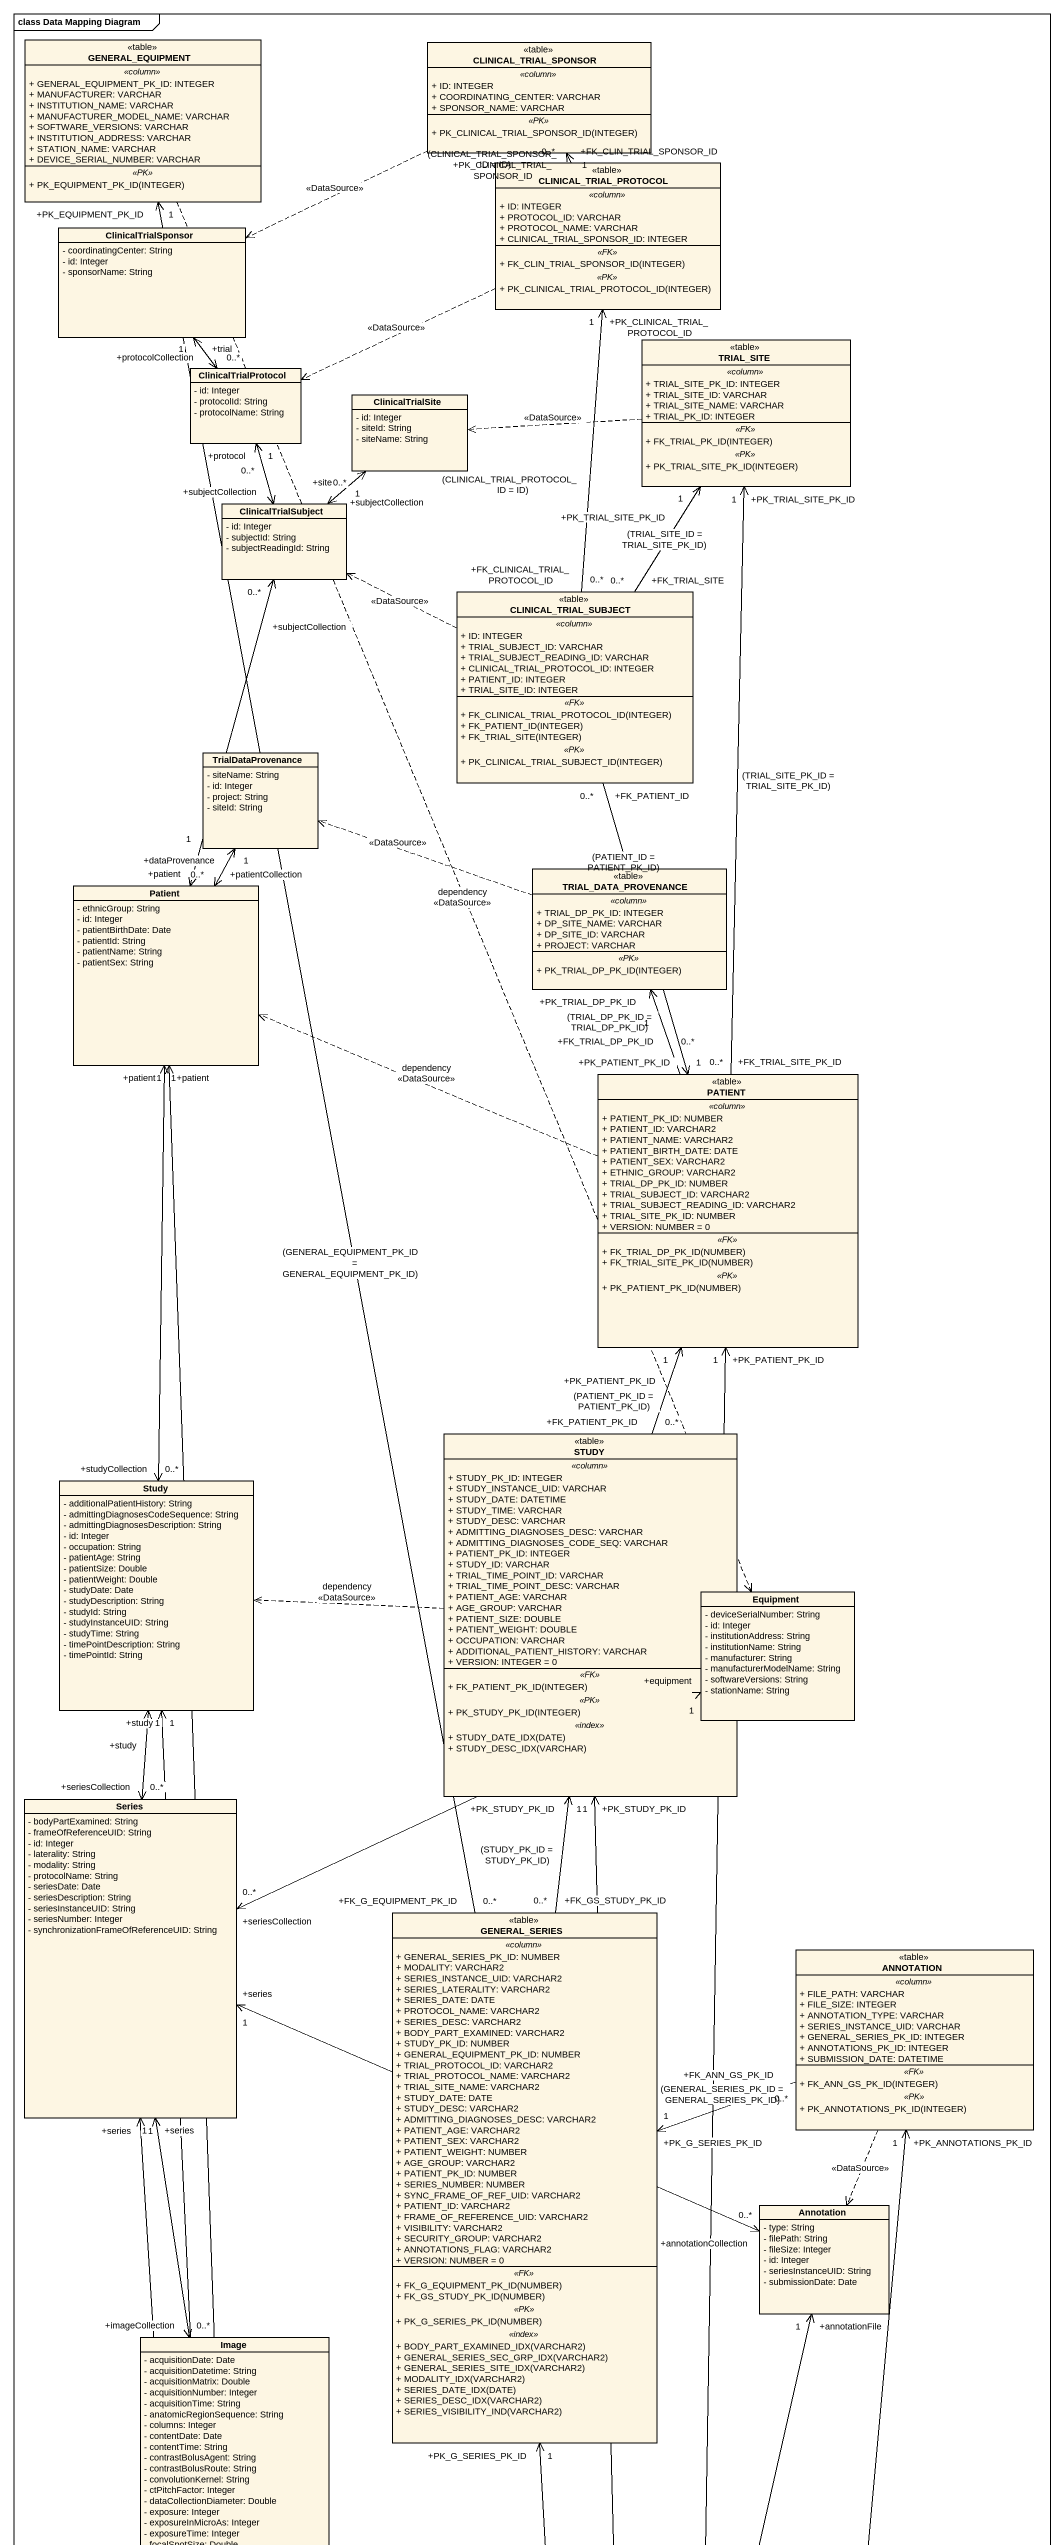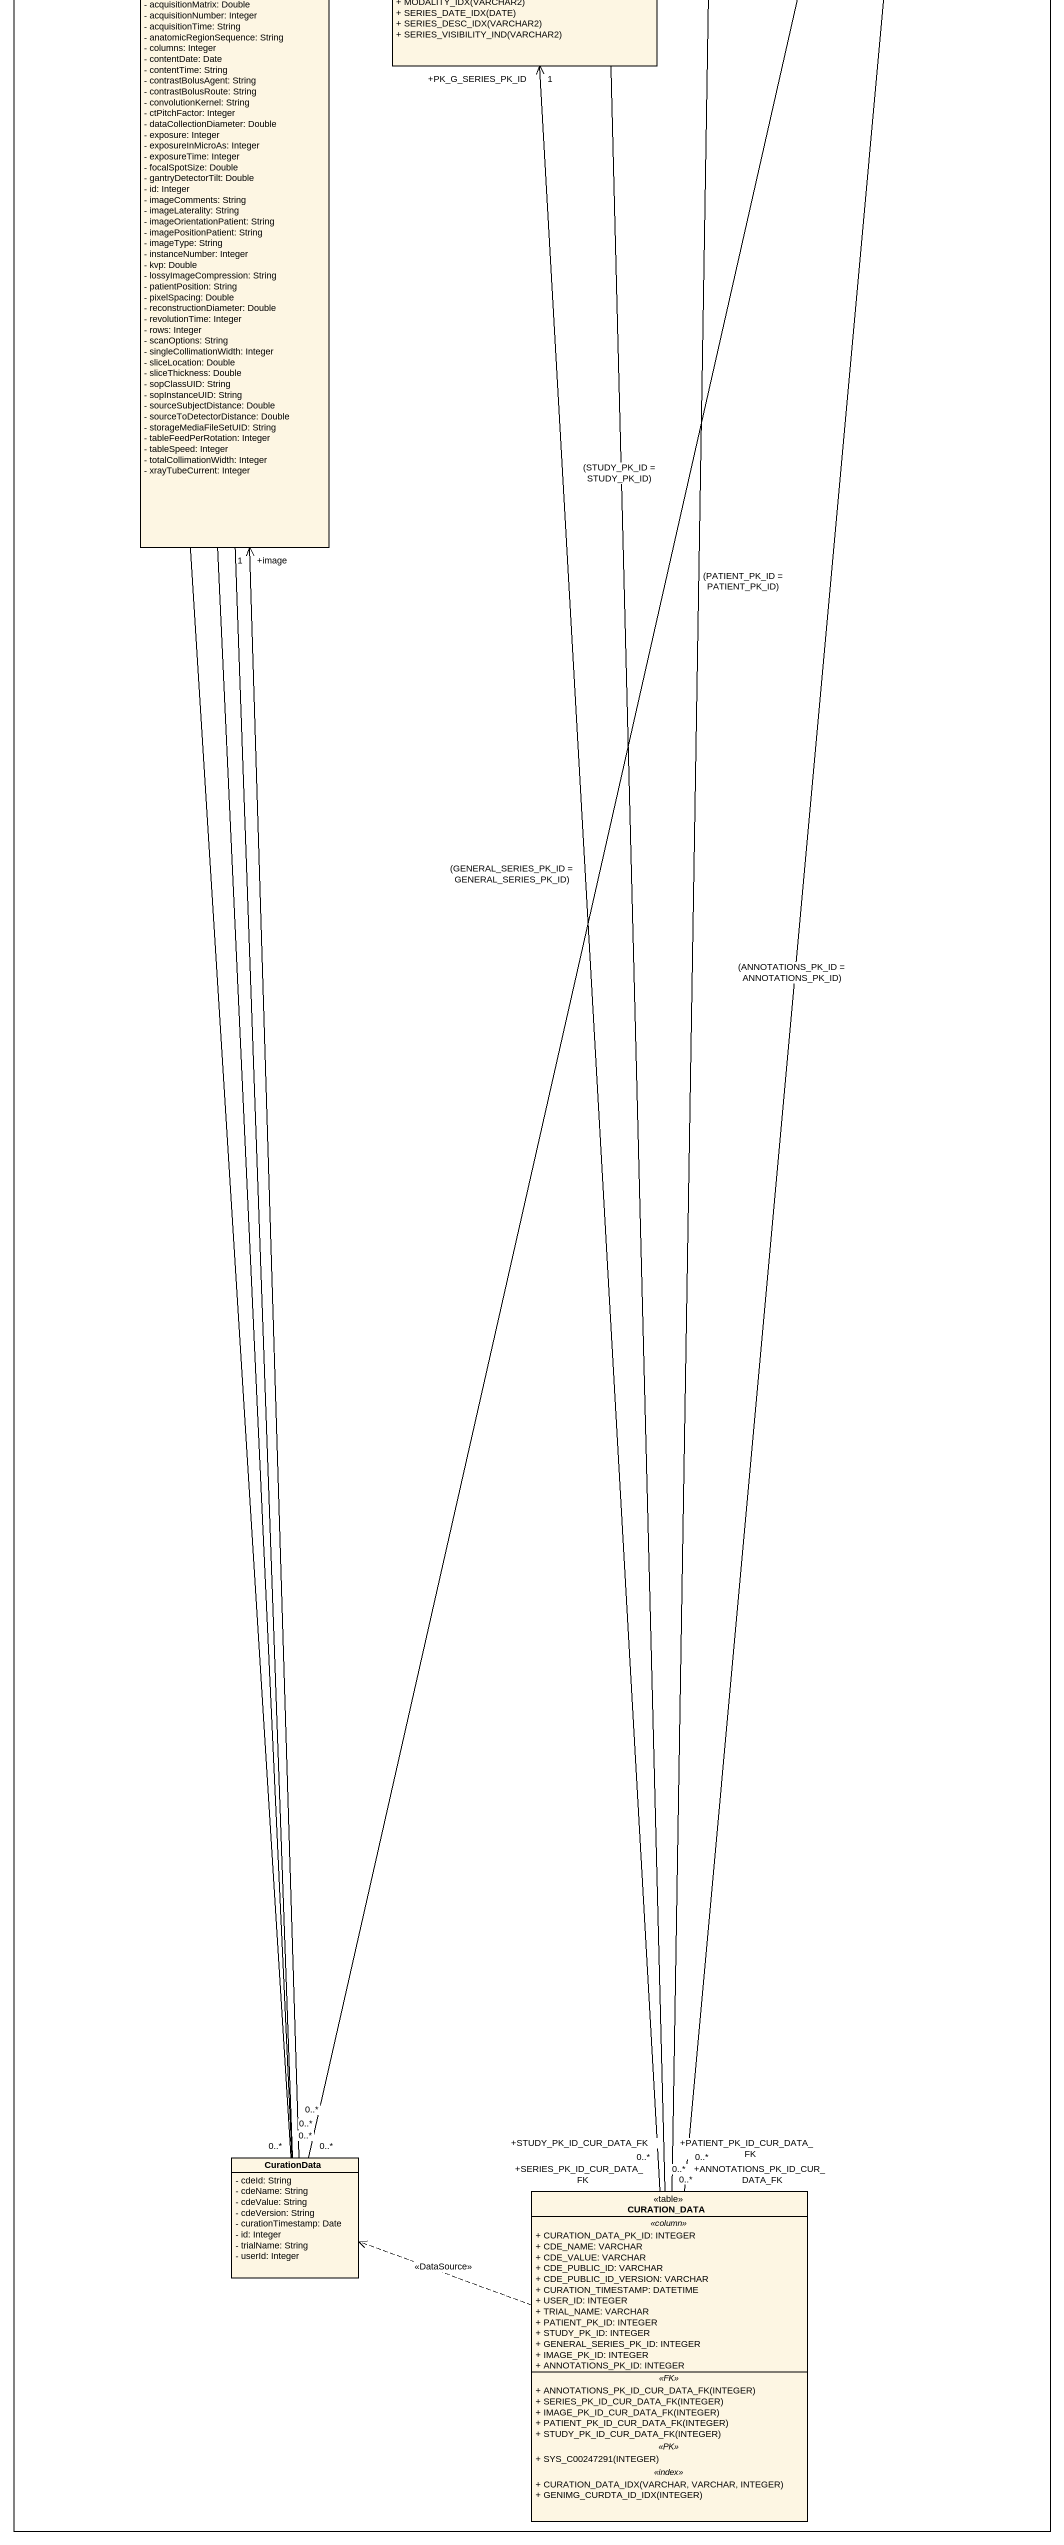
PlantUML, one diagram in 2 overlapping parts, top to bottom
@startuml
mainframe class Data Mapping Diagram
hide circle
hide empty members
skinparam classAttributeIconSize 0
class GENERAL_EQUIPMENT <<table>> {
  .. <<column>> ..
  + GENERAL_EQUIPMENT_PK_ID: INTEGER
  + MANUFACTURER: VARCHAR
  + INSTITUTION_NAME: VARCHAR
  + MANUFACTURER_MODEL_NAME: VARCHAR
  + SOFTWARE_VERSIONS: VARCHAR
  + INSTITUTION_ADDRESS: VARCHAR
  + STATION_NAME: VARCHAR
  + DEVICE_SERIAL_NUMBER: VARCHAR
  .. <<PK>> ..
  + PK_EQUIPMENT_PK_ID(INTEGER)
}
class CLINICAL_TRIAL_SPONSOR <<table>> {
  .. <<column>> ..
  + ID: INTEGER
  + COORDINATING_CENTER: VARCHAR
  + SPONSOR_NAME: VARCHAR
  .. <<PK>> ..
  + PK_CLINICAL_TRIAL_SPONSOR_ID(INTEGER)
}
class CLINICAL_TRIAL_PROTOCOL <<table>> {
  .. <<column>> ..
  + ID: INTEGER
  + PROTOCOL_ID: VARCHAR
  + PROTOCOL_NAME: VARCHAR
  + CLINICAL_TRIAL_SPONSOR_ID: INTEGER
  .. <<FK>> ..
  + FK_CLIN_TRIAL_SPONSOR_ID(INTEGER)
  .. <<PK>> ..
  + PK_CLINICAL_TRIAL_PROTOCOL_ID(INTEGER)
}
class ClinicalTrialSponsor {
  - coordinatingCenter: String
  - id: Integer
  - sponsorName: String
}
class TRIAL_SITE <<table>> {
  .. <<column>> ..
  + TRIAL_SITE_PK_ID: INTEGER
  + TRIAL_SITE_ID: VARCHAR
  + TRIAL_SITE_NAME: VARCHAR
  + TRIAL_PK_ID: INTEGER
  .. <<FK>> ..
  + FK_TRIAL_PK_ID(INTEGER)
  .. <<PK>> ..
  + PK_TRIAL_SITE_PK_ID(INTEGER)
}
class ClinicalTrialProtocol {
  - id: Integer
  - protocolId: String
  - protocolName: String
}
class ClinicalTrialSite {
  - id: Integer
  - siteId: String
  - siteName: String
}
class ClinicalTrialSubject {
  - id: Integer
  - subjectId: String
  - subjectReadingId: String
}
class CLINICAL_TRIAL_SUBJECT <<table>> {
  .. <<column>> ..
  + ID: INTEGER
  + TRIAL_SUBJECT_ID: VARCHAR
  + TRIAL_SUBJECT_READING_ID: VARCHAR
  + CLINICAL_TRIAL_PROTOCOL_ID: INTEGER
  + PATIENT_ID: INTEGER
  + TRIAL_SITE_ID: INTEGER
  .. <<FK>> ..
  + FK_CLINICAL_TRIAL_PROTOCOL_ID(INTEGER)
  + FK_PATIENT_ID(INTEGER)
  + FK_TRIAL_SITE(INTEGER)
  .. <<PK>> ..
  + PK_CLINICAL_TRIAL_SUBJECT_ID(INTEGER)
}
class TrialDataProvenance {
  - siteName: String
  - id: Integer
  - project: String
  - siteId: String
}
class Patient {
  - ethnicGroup: String
  - id: Integer
  - patientBirthDate: Date
  - patientId: String
  - patientName: String
  - patientSex: String
}
class TRIAL_DATA_PROVENANCE <<table>> {
  .. <<column>> ..
  + TRIAL_DP_PK_ID: INTEGER
  + DP_SITE_NAME: VARCHAR
  + DP_SITE_ID: VARCHAR
  + PROJECT: VARCHAR
  .. <<PK>> ..
  + PK_TRIAL_DP_PK_ID(INTEGER)
}
class PATIENT <<table>> {
  .. <<column>> ..
  + PATIENT_PK_ID: NUMBER
  + PATIENT_ID: VARCHAR2
  + PATIENT_NAME: VARCHAR2
  + PATIENT_BIRTH_DATE: DATE
  + PATIENT_SEX: VARCHAR2
  + ETHNIC_GROUP: VARCHAR2
  + TRIAL_DP_PK_ID: NUMBER
  + TRIAL_SUBJECT_ID: VARCHAR2
  + TRIAL_SUBJECT_READING_ID: VARCHAR2
  + TRIAL_SITE_PK_ID: NUMBER
  + VERSION: NUMBER = 0
  .. <<FK>> ..
  + FK_TRIAL_DP_PK_ID(NUMBER)
  + FK_TRIAL_SITE_PK_ID(NUMBER)
  .. <<PK>> ..
  + PK_PATIENT_PK_ID(NUMBER)
}
class STUDY <<table>> {
  .. <<column>> ..
  + STUDY_PK_ID: INTEGER
  + STUDY_INSTANCE_UID: VARCHAR
  + STUDY_DATE: DATETIME
  + STUDY_TIME: VARCHAR
  + STUDY_DESC: VARCHAR
  + ADMITTING_DIAGNOSES_DESC: VARCHAR
  + ADMITTING_DIAGNOSES_CODE_SEQ: VARCHAR
  + PATIENT_PK_ID: INTEGER
  + STUDY_ID: VARCHAR
  + TRIAL_TIME_POINT_ID: VARCHAR
  + TRIAL_TIME_POINT_DESC: VARCHAR
  + PATIENT_AGE: VARCHAR
  + AGE_GROUP: VARCHAR
  + PATIENT_SIZE: DOUBLE
  + PATIENT_WEIGHT: DOUBLE
  + OCCUPATION: VARCHAR
  + ADDITIONAL_PATIENT_HISTORY: VARCHAR
  + VERSION: INTEGER = 0
  .. <<FK>> ..
  + FK_PATIENT_PK_ID(INTEGER)
  .. <<PK>> ..
  + PK_STUDY_PK_ID(INTEGER)
  .. <<index>> ..
  + STUDY_DATE_IDX(DATE)
  + STUDY_DESC_IDX(VARCHAR)
}
class Study {
  - additionalPatientHistory: String
  - admittingDiagnosesCodeSequence: String
  - admittingDiagnosesDescription: String
  - id: Integer
  - occupation: String
  - patientAge: String
  - patientSize: Double
  - patientWeight: Double
  - studyDate: Date
  - studyDescription: String
  - studyId: String
  - studyInstanceUID: String
  - studyTime: String
  - timePointDescription: String
  - timePointId: String
}
class Equipment {
  - deviceSerialNumber: String
  - id: Integer
  - institutionAddress: String
  - institutionName: String
  - manufacturer: String
  - manufacturerModelName: String
  - softwareVersions: String
  - stationName: String
}
class Series {
  - bodyPartExamined: String
  - frameOfReferenceUID: String
  - id: Integer
  - laterality: String
  - modality: String
  - protocolName: String
  - seriesDate: Date
  - seriesDescription: String
  - seriesInstanceUID: String
  - seriesNumber: Integer
  - synchronizationFrameOfReferenceUID: String
}
class GENERAL_SERIES <<table>> {
  .. <<column>> ..
  + GENERAL_SERIES_PK_ID: NUMBER
  + MODALITY: VARCHAR2
  + SERIES_INSTANCE_UID: VARCHAR2
  + SERIES_LATERALITY: VARCHAR2
  + SERIES_DATE: DATE
  + PROTOCOL_NAME: VARCHAR2
  + SERIES_DESC: VARCHAR2
  + BODY_PART_EXAMINED: VARCHAR2
  + STUDY_PK_ID: NUMBER
  + GENERAL_EQUIPMENT_PK_ID: NUMBER
  + TRIAL_PROTOCOL_ID: VARCHAR2
  + TRIAL_PROTOCOL_NAME: VARCHAR2
  + TRIAL_SITE_NAME: VARCHAR2
  + STUDY_DATE: DATE
  + STUDY_DESC: VARCHAR2
  + ADMITTING_DIAGNOSES_DESC: VARCHAR2
  + PATIENT_AGE: VARCHAR2
  + PATIENT_SEX: VARCHAR2
  + PATIENT_WEIGHT: NUMBER
  + AGE_GROUP: VARCHAR2
  + PATIENT_PK_ID: NUMBER
  + SERIES_NUMBER: NUMBER
  + SYNC_FRAME_OF_REF_UID: VARCHAR2
  + PATIENT_ID: VARCHAR2
  + FRAME_OF_REFERENCE_UID: VARCHAR2
  + VISIBILITY: VARCHAR2
  + SECURITY_GROUP: VARCHAR2
  + ANNOTATIONS_FLAG: VARCHAR2
  + VERSION: NUMBER = 0
  .. <<FK>> ..
  + FK_G_EQUIPMENT_PK_ID(NUMBER)
  + FK_GS_STUDY_PK_ID(NUMBER)
  .. <<PK>> ..
  + PK_G_SERIES_PK_ID(NUMBER)
  .. <<index>> ..
  + BODY_PART_EXAMINED_IDX(VARCHAR2)
  + GENERAL_SERIES_SEC_GRP_IDX(VARCHAR2)
  + GENERAL_SERIES_SITE_IDX(VARCHAR2)
  + MODALITY_IDX(VARCHAR2)
  + SERIES_DATE_IDX(DATE)
  + SERIES_DESC_IDX(VARCHAR2)
  + SERIES_VISIBILITY_IND(VARCHAR2)
}
class "ANNOTATION" as ANNOTATION_ <<table>> {
  .. <<column>> ..
  + FILE_PATH: VARCHAR
  + FILE_SIZE: INTEGER
  + ANNOTATION_TYPE: VARCHAR
  + SERIES_INSTANCE_UID: VARCHAR
  + GENERAL_SERIES_PK_ID: INTEGER
  + ANNOTATIONS_PK_ID: INTEGER
  + SUBMISSION_DATE: DATETIME
  .. <<FK>> ..
  + FK_ANN_GS_PK_ID(INTEGER)
  .. <<PK>> ..
  + PK_ANNOTATIONS_PK_ID(INTEGER)
}
class "Annotation" as Annotation_ {
  - type: String
  - filePath: String
  - fileSize: Integer
  - id: Integer
  - seriesInstanceUID: String
  - submissionDate: Date
}
class Image {
  - acquisitionDate: Date
  - acquisitionDatetime: String
  - acquisitionMatrix: Double
  - acquisitionNumber: Integer
  - acquisitionTime: String
  - anatomicRegionSequence: String
  - columns: Integer
  - contentDate: Date
  - contentTime: String
  - contrastBolusAgent: String
  - contrastBolusRoute: String
  - convolutionKernel: String
  - ctPitchFactor: Integer
  - dataCollectionDiameter: Double
  - exposure: Integer
  - exposureInMicroAs: Integer
  - exposureTime: Integer
  - focalSpotSize: Double
  - gantryDetectorTilt: Double
  - id: Integer
  - imageComments: String
  - imageLaterality: String
  - imageOrientationPatient: String
  - imagePositionPatient: String
  - imageType: String
  - instanceNumber: Integer
  - kvp: Double
  - lossyImageCompression: String
  - patientPosition: String
  - pixelSpacing: Double
  - reconstructionDiameter: Double
  - revolutionTime: Integer
  - rows: Integer
  - scanOptions: String
  - singleCollimationWidth: Integer
  - sliceLocation: Double
  - sliceThickness: Double
  - sopClassUID: String
  - sopInstanceUID: String
  - sourceSubjectDistance: Double
  - sourceToDetectorDistance: Double
  - storageMediaFileSetUID: String
  - tableFeedPerRotation: Integer
  - tableSpeed: Integer
  - totalCollimationWidth: Integer
  - xrayTubeCurrent: Integer
}
class CurationData {
  - cdeId: String
  - cdeName: String
  - cdeValue: String
  - cdeVersion: String
  - curationTimestamp: Date
  - id: Integer
  - trialName: String
  - userId: Integer
}
class CURATION_DATA <<table>> {
  .. <<column>> ..
  + CURATION_DATA_PK_ID: INTEGER
  + CDE_NAME: VARCHAR
  + CDE_VALUE: VARCHAR
  + CDE_PUBLIC_ID: VARCHAR
  + CDE_PUBLIC_ID_VERSION: VARCHAR
  + CURATION_TIMESTAMP: DATETIME
  + USER_ID: INTEGER
  + TRIAL_NAME: VARCHAR
  + PATIENT_PK_ID: INTEGER
  + STUDY_PK_ID: INTEGER
  + GENERAL_SERIES_PK_ID: INTEGER
  + IMAGE_PK_ID: INTEGER
  + ANNOTATIONS_PK_ID: INTEGER
  .. <<FK>> ..
  + ANNOTATIONS_PK_ID_CUR_DATA_FK(INTEGER)
  + SERIES_PK_ID_CUR_DATA_FK(INTEGER)
  + IMAGE_PK_ID_CUR_DATA_FK(INTEGER)
  + PATIENT_PK_ID_CUR_DATA_FK(INTEGER)
  + STUDY_PK_ID_CUR_DATA_FK(INTEGER)
  .. <<PK>> ..
  + SYS_C00247291(INTEGER)
  .. <<index>> ..
  + CURATION_DATA_IDX(VARCHAR, VARCHAR, INTEGER)
  + GENIMG_CURDTA_ID_IDX(INTEGER)
}
GENERAL_EQUIPMENT ..> Equipment : dependency\n<<DataSource>>
CLINICAL_TRIAL_SPONSOR .left.> ClinicalTrialSponsor : <<DataSource>>
CLINICAL_TRIAL_PROTOCOL "+FK_CLIN_TRIAL_SPONSOR_ID\n0..*" -up-> "+PK_CLINICAL_TRIAL_SPONSOR_ID\n1" CLINICAL_TRIAL_SPONSOR : (CLINICAL_TRIAL_SPONSOR_ID = ID)
CLINICAL_TRIAL_PROTOCOL .left.> ClinicalTrialProtocol : <<DataSource>>
ClinicalTrialSponsor "+trial\n1" <--> "+protocolCollection\n0..*" ClinicalTrialProtocol
TRIAL_SITE .left.> ClinicalTrialSite : <<DataSource>>
ClinicalTrialProtocol "+protocol\n1" <--> "+subjectCollection\n0..*" ClinicalTrialSubject
ClinicalTrialSubject "+subjectCollection\n0..*" <-up-> "+site\n1" ClinicalTrialSite
CLINICAL_TRIAL_SUBJECT "+FK_CLINICAL_TRIAL_PROTOCOL_ID\n0..*" -up-> "+PK_CLINICAL_TRIAL_PROTOCOL_ID\n1" CLINICAL_TRIAL_PROTOCOL : (CLINICAL_TRIAL_PROTOCOL_ID = ID)
CLINICAL_TRIAL_SUBJECT "+FK_TRIAL_SITE\n0..*" -up-> "+PK_TRIAL_SITE_PK_ID\n1" TRIAL_SITE : (TRIAL_SITE_ID = TRIAL_SITE_PK_ID)
CLINICAL_TRIAL_SUBJECT .left.> ClinicalTrialSubject : <<DataSource>>
CLINICAL_TRIAL_SUBJECT "+FK_PATIENT_ID\n0..*" --> "+PK_PATIENT_PK_ID\n1" PATIENT : (PATIENT_ID = PATIENT_PK_ID)
TrialDataProvenance "+dataProvenance\n1" <--> "+patientCollection\n0..*" Patient
Patient "+patient\n1" <-up-> "+subjectCollection\n0..*" ClinicalTrialSubject
Patient "+patient\n1" <--> "+studyCollection\n0..*" Study
TRIAL_DATA_PROVENANCE .left.> TrialDataProvenance : <<DataSource>>
PATIENT "+FK_TRIAL_SITE_PK_ID\n0..*" -up-> "+PK_TRIAL_SITE_PK_ID\n1" TRIAL_SITE : (TRIAL_SITE_PK_ID = TRIAL_SITE_PK_ID)
PATIENT .left.> Patient : dependency\n<<DataSource>>
PATIENT "+FK_TRIAL_DP_PK_ID\n0..*" -up-> "+PK_TRIAL_DP_PK_ID\n1" TRIAL_DATA_PROVENANCE : (TRIAL_DP_PK_ID = TRIAL_DP_PK_ID)
STUDY "+FK_PATIENT_PK_ID\n0..*" -up-> "+PK_PATIENT_PK_ID\n1" PATIENT : (PATIENT_PK_ID = PATIENT_PK_ID)
STUDY .left.> Study : dependency\n<<DataSource>>
Study "+study\n1" <--> "+seriesCollection\n0..*" Series
Equipment "+equipment\n1" <-left-> "+seriesCollection\n0..*" Series
Series "+series\n1" <--> "+imageCollection\n0..*" Image
GENERAL_SERIES "+FK_G_EQUIPMENT_PK_ID\n0..*" -up-> "+PK_EQUIPMENT_PK_ID\n1" GENERAL_EQUIPMENT : (GENERAL_EQUIPMENT_PK_ID = GENERAL_EQUIPMENT_PK_ID)
GENERAL_SERIES "+FK_GS_STUDY_PK_ID\n0..*" -up-> "+PK_STUDY_PK_ID\n1" STUDY : (STUDY_PK_ID = STUDY_PK_ID)
ANNOTATION_ "+FK_ANN_GS_PK_ID\n0..*" -left-> "+PK_G_SERIES_PK_ID\n1" GENERAL_SERIES : (GENERAL_SERIES_PK_ID = GENERAL_SERIES_PK_ID)
ANNOTATION_ ..> Annotation_ : <<DataSource>>
Annotation_ "+annotationCollection\n0..*" <-left-> "+series\n1" Series
CurationData "0..*" -up-> "+patient\n1" Patient
CurationData "0..*" -up-> "+study\n1" Study
CurationData "0..*" -up-> "+series\n1" Series
CurationData "0..*" -up-> "+annotationFile\n1" Annotation_
CurationData "0..*" -up-> "+image\n1" Image
CURATION_DATA "+PATIENT_PK_ID_CUR_DATA_FK\n0..*" -up-> "+PK_PATIENT_PK_ID\n1" PATIENT : (PATIENT_PK_ID = PATIENT_PK_ID)
CURATION_DATA "+STUDY_PK_ID_CUR_DATA_FK\n0..*" -up-> "+PK_STUDY_PK_ID\n1" STUDY : (STUDY_PK_ID = STUDY_PK_ID)
CURATION_DATA "+SERIES_PK_ID_CUR_DATA_FK\n0..*" -up-> "+PK_G_SERIES_PK_ID\n1" GENERAL_SERIES : (GENERAL_SERIES_PK_ID = GENERAL_SERIES_PK_ID)
CURATION_DATA "+ANNOTATIONS_PK_ID_CUR_DATA_FK\n0..*" -up-> "+PK_ANNOTATIONS_PK_ID\n1" ANNOTATION_ : (ANNOTATIONS_PK_ID = ANNOTATIONS_PK_ID)
CURATION_DATA .left.> CurationData : <<DataSource>>
@enduml
